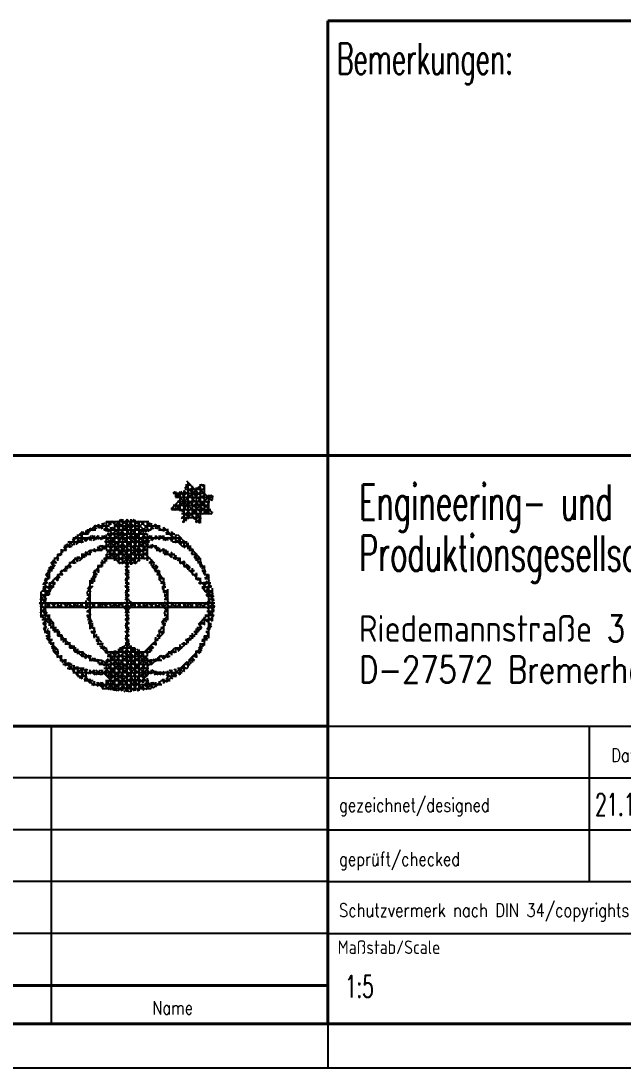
# Model space of a CAD drawing. Extents: x -5080 to -3891, y 5788 to 6629.
# Drawn here: x -4116 to -4048.1, y 5792.8 to 5910.9 of the extents above; entities that cross this region are included whole.
import ezdxf

# ---------------------------------------------------------------- set-up
doc = ezdxf.new("R2010")
doc.units = 0
for name, color, linetype, lineweight in [('TEXT_3', 6, 'CONTINUOUS', 25), ('TEXT_5', 7, 'CONTINUOUS', 40), ('TEXT_7', 1, 'CONTINUOUS', 60), ('VOLL_03', 6, 'CONTINUOUS', 25), ('VOLL_05', 7, 'CONTINUOUS', 40)]:
    doc.layers.add(name, color=color, linetype=linetype, lineweight=lineweight)
doc.styles.add('ROMANS', font='romans.shx', dxfattribs={"width": 0.6, "height": 80})

msp = doc.modelspace()

# ---------------------------------------------------------------- linework, layer by layer
at = {"layer": 'TEXT_7', "lineweight": 25}
for p, q in [((-4098.9943, 5855.8839), (-4096.5978, 5858.3631)), ((-4098.526, 5855.7187), (-4095.5786, 5858.6386)), ((-4097.8649, 5855.6085), (-4095.3031, 5858.1978)), ((-4097.5068, 5858.1978), (-4097.0386, 5858.6386)), ((-4097.5068, 5858.0876), (-4095.3031, 5858.0876)), ((-4097.4242, 5858.5559), (-4096.7631, 5858.5559)), ((-4097.4242, 5858.4733), (-4094.3941, 5855.4432)), ((-4097.314, 5859.0242), (-4094.8349, 5856.4349)), ((-4097.1487, 5858.8314), (-4097.1487, 5854.6995)), ((-4096.6805, 5858.4733), (-4096.6805, 5854.7821)), ((-4096.2122, 5858.2805), (-4096.2122, 5854.3414)), ((-4096.0469, 5858.3631), (-4094.4768, 5856.8205)), ((-4095.8541, 5858.5559), (-4095.3031, 5858.5559)), ((-4095.7714, 5858.5559), (-4095.7714, 5854.2312)), ((-4095.6612, 5858.6386), (-4095.3031, 5858.2805)), ((-4095.3031, 5858.5559), (-4095.3031, 5855.333)), ((-4098.8015, 5857.6469), (-4098.6087, 5857.8122)), ((-4098.8015, 5857.6469), (-4095.2205, 5857.6469)), ((-4098.7189, 5857.8122), (-4095.6612, 5854.7821)), ((-4098.526, 5857.1786), (-4097.7823, 5857.8122)), ((-4098.526, 5857.8122), (-4098.526, 5857.1786)), ((-4098.526, 5857.1786), (-4094.2839, 5857.1786)), ((-4098.3332, 5856.8205), (-4095.8541, 5854.2312)), ((-4098.1404, 5857.8122), (-4095.496, 5855.2504)), ((-4098.0578, 5857.8122), (-4098.0578, 5855.6085)), ((-4097.8649, 5854.7821), (-4095.2205, 5857.5367)), ((-4097.6997, 5854.3414), (-4094.5594, 5857.4541)), ((-4097.5895, 5857.9224), (-4094.8349, 5855.2504)), ((-4097.5895, 5857.9224), (-4097.5895, 5854.424)), ((-4094.8349, 5857.4541), (-4094.8349, 5855.2504)), ((-4094.5594, 5857.4541), (-4094.2839, 5857.1786)), ((-4094.4768, 5856.8205), (-4094.3941, 5856.9032)), ((-4094.3941, 5857.3714), (-4094.3941, 5856.9032)), ((-4098.9943, 5855.9941), (-4098.9943, 5855.8013)), ((-4098.9943, 5855.8013), (-4094.5594, 5855.8013)), ((-4098.8841, 5856.0768), (-4098.6087, 5855.7187)), ((-4098.8015, 5856.2696), (-4094.8349, 5856.2696)), ((-4098.526, 5856.4349), (-4098.526, 5855.7187)), ((-4098.526, 5856.3522), (-4097.0386, 5854.8923)), ((-4098.3332, 5856.7103), (-4094.6696, 5856.7103)), ((-4096.4876, 5854.6995), (-4094.8349, 5856.4349)), ((-4095.2205, 5855.333), (-4094.6696, 5855.8839)), ((-4107.8091, 5848.6393), (-4102.0244, 5854.424)), ((-4106.6246, 5851.3113), (-4103.2089, 5854.6995)), ((-4106.6246, 5853.515), (-4105.6054, 5854.5066)), ((-4106.5144, 5852.1377), (-4103.9526, 5854.6995)), ((-4106.3492, 5854.424), (-4101.5561, 5854.424)), ((-4106.3492, 5854.424), (-4106.3492, 5853.3222)), ((-4106.239, 5850.9256), (-4102.658, 5854.5066)), ((-4106.239, 5854.424), (-4105.8809, 5854.0659)), ((-4105.8809, 5854.5066), (-4105.8809, 5854.0659)), ((-4105.7982, 5854.5066), (-4100.9226, 5849.7411)), ((-4105.4126, 5853.8731), (-4104.6964, 5854.6995)), ((-4105.4126, 5854.5066), (-4105.4126, 5850.0166)), ((-4105.1371, 5854.5066), (-4101.7489, 5851.1185)), ((-4104.9718, 5854.5066), (-4104.9718, 5849.7411)), ((-4104.6964, 5854.6995), (-4101.4735, 5851.4766)), ((-4104.5036, 5854.6995), (-4104.5036, 5849.6585)), ((-4104.0353, 5854.6995), (-4101.4735, 5852.2203)), ((-4104.0353, 5854.6995), (-4104.0353, 5835.2243)), ((-4103.5945, 5854.6995), (-4103.5945, 5849.5483)), ((-4103.3191, 5854.6995), (-4101.8316, 5853.2395)), ((-4103.1263, 5854.6168), (-4103.1263, 5849.6585)), ((-4102.658, 5854.5066), (-4102.658, 5849.934)), ((-4102.5753, 5854.5066), (-4101.4735, 5853.4048)), ((-4102.1897, 5854.5066), (-4102.1897, 5854.0659)), ((-4101.8316, 5854.424), (-4101.0052, 5853.5976)), ((-4101.7489, 5854.424), (-4101.7489, 5853.3222)), ((-4097.8649, 5855.333), (-4094.4768, 5855.333)), ((-4097.8649, 5854.9749), (-4097.314, 5854.5066)), ((-4097.8649, 5854.8923), (-4095.6612, 5854.8923)), ((-4097.7823, 5854.424), (-4097.5068, 5854.424)), ((-4096.3224, 5854.424), (-4095.6612, 5854.424)), ((-4096.2122, 5854.3414), (-4095.6612, 5854.8923)), ((-4094.5594, 5855.2504), (-4094.3941, 5855.4432)), ((-4094.3941, 5855.5258), (-4094.3941, 5855.4432)), ((-4112.6021, 5849.7411), (-4109.0211, 5853.3222)), ((-4109.1038, 5853.3222), (-4109.1038, 5852.0275)), ((-4109.0211, 5853.3222), (-4108.6355, 5852.9641)), ((-4108.6355, 5852.9641), (-4107.5336, 5854.0659)), ((-4108.6355, 5853.4048), (-4108.6355, 5852.9641)), ((-4108.5528, 5853.515), (-4107.5336, 5853.515)), ((-4108.5528, 5853.515), (-4108.2774, 5853.1293)), ((-4108.1947, 5853.6803), (-4107.8091, 5853.4048)), ((-4108.1947, 5853.6803), (-4108.1947, 5853.3222)), ((-4107.7265, 5853.9557), (-4105.9635, 5853.9557)), ((-4107.7265, 5853.9557), (-4107.451, 5853.5976)), ((-4107.7265, 5853.9557), (-4107.7265, 5853.4048)), ((-4107.2582, 5854.1485), (-4106.8174, 5853.5976)), ((-4107.2582, 5854.1485), (-4107.2582, 5853.6803)), ((-4107.1755, 5853.6803), (-4106.5144, 5854.3414)), ((-4106.8174, 5854.2312), (-4102.5753, 5850.0166)), ((-4106.8174, 5854.2312), (-4106.8174, 5853.5976)), ((-4106.6246, 5853.515), (-4101.2807, 5853.515)), ((-4106.1563, 5853.2395), (-4105.6054, 5853.7904)), ((-4105.8809, 5853.7904), (-4105.8809, 5850.2921)), ((-4105.688, 5853.7904), (-4102.0244, 5850.2094)), ((-4105.5228, 5850.2094), (-4101.3633, 5854.3414)), ((-4105.4126, 5853.9557), (-4102.4651, 5853.9557)), ((-4102.1897, 5853.6803), (-4102.1897, 5850.2921)), ((-4101.9142, 5853.9557), (-4100.2615, 5853.9557)), ((-4101.6388, 5853.3222), (-4100.8124, 5854.1485)), ((-4101.2807, 5854.2312), (-4101.2807, 5853.515)), ((-4100.9226, 5854.1485), (-4100.0962, 5853.4048)), ((-4100.8124, 5854.1485), (-4100.8124, 5853.5976)), ((-4100.6471, 5853.5976), (-4100.2615, 5853.9557)), ((-4100.4543, 5853.515), (-4099.3524, 5853.515)), ((-4100.3716, 5853.9557), (-4100.3716, 5853.515)), ((-4100.0962, 5853.4048), (-4099.8207, 5853.6803)), ((-4099.9034, 5853.7904), (-4097.7823, 5851.6694)), ((-4099.9034, 5853.7904), (-4099.9034, 5853.3222)), ((-4099.6279, 5853.1293), (-4099.3524, 5853.4048)), ((-4099.4351, 5853.5976), (-4099.4351, 5852.9641)), ((-4099.1596, 5852.8539), (-4098.8015, 5853.2395)), ((-4098.9943, 5853.3222), (-4098.9943, 5852.2203)), ((-4110.6739, 5852.1377), (-4108.9109, 5852.1377)), ((-4110.5637, 5852.2203), (-4110.123, 5851.752)), ((-4110.4811, 5852.2203), (-4110.4811, 5851.4766)), ((-4110.2056, 5852.4958), (-4109.6547, 5851.9448)), ((-4110.123, 5852.5784), (-4097.8649, 5852.5784)), ((-4110.0128, 5852.5784), (-4110.0128, 5851.752)), ((-4109.8475, 5852.7712), (-4109.1038, 5852.0275)), ((-4109.7373, 5851.8622), (-4108.9109, 5852.6886)), ((-4109.5721, 5852.9641), (-4109.5721, 5851.9448)), ((-4109.3792, 5853.0467), (-4108.36, 5853.0467)), ((-4109.3792, 5853.0467), (-4108.6355, 5852.2203)), ((-4108.6355, 5852.2203), (-4108.0019, 5852.8539)), ((-4108.6355, 5852.6886), (-4108.6355, 5852.2203)), ((-4108.4702, 5852.6886), (-4108.0019, 5852.3029)), ((-4108.1947, 5852.6886), (-4108.1947, 5852.3029)), ((-4108.0019, 5852.8539), (-4107.451, 5852.4131)), ((-4107.8091, 5852.3029), (-4107.2582, 5852.8539)), ((-4107.7265, 5852.8539), (-4107.7265, 5852.3029)), ((-4107.3684, 5852.8539), (-4106.9001, 5852.4131)), ((-4107.2582, 5852.8539), (-4107.2582, 5852.4131)), ((-4106.9827, 5852.4131), (-4106.5144, 5852.8539)), ((-4106.8174, 5852.8539), (-4106.8174, 5852.4131)), ((-4106.6246, 5852.8539), (-4103.4017, 5849.6585)), ((-4106.5144, 5852.1377), (-4101.4735, 5852.1377)), ((-4106.3492, 5852.9641), (-4106.3492, 5851.2011)), ((-4106.239, 5853.0467), (-4101.7489, 5853.0467)), ((-4106.239, 5853.0467), (-4103.0436, 5849.8238)), ((-4105.0545, 5849.934), (-4101.8316, 5853.1293)), ((-4104.5862, 5849.6585), (-4101.3633, 5852.8539)), ((-4101.7489, 5853.0467), (-4101.7489, 5850.0166)), ((-4101.5561, 5852.8539), (-4101.0878, 5852.4131)), ((-4101.2807, 5852.8539), (-4101.2807, 5852.3029)), ((-4101.198, 5852.3029), (-4100.6471, 5852.8539)), ((-4100.8124, 5852.8539), (-4100.3716, 5852.4131)), ((-4100.8124, 5852.8539), (-4100.8124, 5852.4131)), ((-4100.3716, 5852.4131), (-4099.9034, 5852.8539)), ((-4100.3716, 5852.8539), (-4100.3716, 5852.4131)), ((-4100.2615, 5852.8539), (-4099.6279, 5852.3029)), ((-4099.9034, 5852.8539), (-4099.9034, 5852.3029)), ((-4099.7105, 5852.3029), (-4099.3524, 5852.6886)), ((-4099.6279, 5853.0467), (-4098.6087, 5853.0467)), ((-4099.4351, 5852.6886), (-4099.4351, 5852.3029)), ((-4099.3524, 5852.6886), (-4098.8015, 5852.1377)), ((-4099.077, 5852.2203), (-4098.3332, 5852.9641)), ((-4098.8841, 5852.1377), (-4097.2314, 5852.1377)), ((-4098.526, 5852.9641), (-4098.526, 5852.0275)), ((-4098.526, 5852.0275), (-4097.9751, 5852.5784)), ((-4098.3332, 5852.9641), (-4095.8541, 5850.3747)), ((-4098.0578, 5852.6886), (-4098.0578, 5851.8622)), ((-4097.9751, 5851.8622), (-4097.5895, 5852.2203)), ((-4097.5895, 5852.3029), (-4097.5895, 5851.5867)), ((-4111.5003, 5851.2011), (-4110.8392, 5851.2011)), ((-4111.4176, 5851.3113), (-4111.4176, 5850.6502)), ((-4111.4176, 5851.2011), (-4111.2248, 5850.9256)), ((-4111.1422, 5851.6694), (-4110.2056, 5851.6694)), ((-4111.1422, 5851.5867), (-4110.8392, 5851.2011)), ((-4110.9494, 5851.8622), (-4110.9494, 5851.1185)), ((-4110.8392, 5851.9448), (-4110.4811, 5851.5867)), ((-4109.3792, 5850.0166), (-4108.1947, 5851.2011)), ((-4108.7457, 5851.0358), (-4108.36, 5850.7604)), ((-4108.6355, 5851.0358), (-4108.6355, 5850.4849)), ((-4108.1947, 5851.2011), (-4106.8174, 5851.2011)), ((-4108.1947, 5851.2011), (-4108.1947, 5850.7604)), ((-4108.1947, 5851.1185), (-4108.0019, 5850.9256)), ((-4107.7265, 5851.3939), (-4107.5336, 5851.1185)), ((-4107.7265, 5851.3939), (-4107.7265, 5851.0358)), ((-4107.6438, 5851.0358), (-4106.9001, 5851.752)), ((-4107.3684, 5851.5867), (-4106.9001, 5851.2011)), ((-4107.2582, 5851.5867), (-4107.2582, 5851.1185)), ((-4107.1755, 5851.6694), (-4100.6471, 5851.6694)), ((-4106.9001, 5851.752), (-4106.5144, 5851.3939)), ((-4106.8174, 5851.752), (-4106.8174, 5851.2011)), ((-4106.4318, 5851.9448), (-4103.7598, 5849.2729)), ((-4106.3492, 5851.3113), (-4104.779, 5849.6585)), ((-4106.3492, 5851.2011), (-4101.6388, 5851.2011)), ((-4104.2281, 5849.2729), (-4101.5561, 5851.9448)), ((-4103.1263, 5849.6585), (-4101.7489, 5851.0358)), ((-4101.2807, 5851.8622), (-4101.2807, 5851.3939)), ((-4101.2807, 5851.4766), (-4101.0052, 5851.752)), ((-4101.198, 5851.8622), (-4100.2615, 5851.0358)), ((-4100.8124, 5851.752), (-4100.8124, 5851.3113)), ((-4100.7297, 5851.3113), (-4100.4543, 5851.5867)), ((-4100.7297, 5851.2011), (-4099.5453, 5851.2011)), ((-4100.3716, 5851.4766), (-4100.3716, 5851.1185)), ((-4100.2615, 5851.0358), (-4099.9034, 5851.3939)), ((-4099.986, 5851.3939), (-4098.9943, 5850.3747)), ((-4099.9034, 5851.3939), (-4099.9034, 5850.843)), ((-4099.8207, 5850.7604), (-4099.4351, 5851.1185)), ((-4099.4351, 5851.1185), (-4099.4351, 5850.6502)), ((-4099.077, 5851.0358), (-4098.9943, 5850.9256)), ((-4098.9943, 5850.9256), (-4098.9943, 5850.3747)), ((-4097.7823, 5851.6694), (-4096.7631, 5851.6694)), ((-4097.5895, 5851.5867), (-4097.5068, 5851.4766)), ((-4097.5068, 5851.5867), (-4097.1487, 5851.9448)), ((-4097.1487, 5852.0275), (-4097.1487, 5851.3113)), ((-4097.0386, 5851.3113), (-4096.7631, 5851.5867)), ((-4097.0386, 5851.2011), (-4096.4876, 5851.2011)), ((-4096.7631, 5850.843), (-4096.4876, 5851.1185)), ((-4096.6805, 5851.3939), (-4096.6805, 5850.6502)), ((-4112.795, 5847.3446), (-4109.7373, 5850.3747)), ((-4112.5195, 5849.8238), (-4111.9686, 5849.8238)), ((-4112.5195, 5849.7411), (-4112.244, 5849.383)), ((-4112.3267, 5850.0992), (-4112.3267, 5849.1076)), ((-4112.244, 5850.2921), (-4111.6931, 5850.2921)), ((-4112.244, 5850.0992), (-4111.9686, 5849.7411)), ((-4111.9686, 5850.4849), (-4111.7757, 5850.2094)), ((-4111.8584, 5850.7604), (-4111.8584, 5850.0166)), ((-4111.8584, 5850.7604), (-4111.3075, 5850.7604)), ((-4111.6931, 5850.843), (-4111.5003, 5850.5675)), ((-4110.4811, 5849.8238), (-4110.4811, 5849.1902)), ((-4110.4811, 5849.8238), (-4109.7373, 5849.8238)), ((-4110.2056, 5849.934), (-4109.9302, 5849.7411)), ((-4110.0128, 5850.2094), (-4110.0128, 5849.6585)), ((-4109.9302, 5850.2921), (-4109.0211, 5850.2921)), ((-4109.9302, 5850.2921), (-4109.5721, 5849.934)), ((-4109.5721, 5850.4849), (-4109.5721, 5849.934)), ((-4109.4619, 5850.4849), (-4109.1864, 5850.2094)), ((-4109.1864, 5850.7604), (-4108.0846, 5850.7604)), ((-4109.1038, 5850.7604), (-4109.1038, 5850.2921)), ((-4109.0211, 5850.7604), (-4108.7457, 5850.3747)), ((-4106.9827, 5849.8238), (-4106.4318, 5849.8238)), ((-4106.9001, 5849.934), (-4106.7073, 5849.6585)), ((-4106.8174, 5850.0992), (-4106.8174, 5849.383)), ((-4106.6246, 5850.2921), (-4101.3633, 5850.2921)), ((-4106.6246, 5850.2921), (-4106.3492, 5849.934)), ((-4106.3492, 5850.7604), (-4101.7489, 5850.7604)), ((-4106.3492, 5850.7604), (-4106.3492, 5849.934)), ((-4106.3492, 5850.6502), (-4105.9635, 5850.2921)), ((-4105.0545, 5849.8238), (-4102.8508, 5849.8238)), ((-4101.8316, 5850.2094), (-4101.5561, 5850.4849)), ((-4101.5561, 5849.8238), (-4101.0052, 5849.8238)), ((-4101.4735, 5849.8238), (-4101.2807, 5850.0166)), ((-4101.2807, 5850.2094), (-4101.2807, 5849.4657)), ((-4099.8207, 5850.7604), (-4098.6087, 5850.7604)), ((-4099.2698, 5850.5675), (-4098.9943, 5850.843)), ((-4098.8015, 5850.7604), (-4094.2839, 5846.2428)), ((-4098.8015, 5850.2921), (-4098.4434, 5850.6502)), ((-4098.8015, 5850.2921), (-4097.9751, 5850.2921)), ((-4098.526, 5850.6502), (-4098.526, 5850.0992)), ((-4098.3332, 5850.0166), (-4098.0578, 5850.2921)), ((-4098.1404, 5849.8238), (-4097.4242, 5849.8238)), ((-4098.0578, 5850.2921), (-4098.0578, 5849.8238)), ((-4097.9751, 5849.6585), (-4097.5895, 5850.0166)), ((-4097.5895, 5850.0166), (-4097.5895, 5849.383)), ((-4096.6805, 5850.7604), (-4096.1295, 5850.7604)), ((-4096.4876, 5850.4849), (-4095.2205, 5849.1902)), ((-4096.405, 5850.4849), (-4096.1295, 5850.7604)), ((-4096.405, 5850.2921), (-4095.7714, 5850.2921)), ((-4096.2122, 5850.843), (-4096.2122, 5850.0166)), ((-4096.1295, 5850.0166), (-4095.8541, 5850.2921)), ((-4096.0469, 5849.8238), (-4095.5786, 5849.8238)), ((-4095.8541, 5849.5483), (-4095.5786, 5849.8238)), ((-4095.7714, 5850.2921), (-4095.7714, 5849.383)), ((-4113.1531, 5848.4465), (-4112.0512, 5849.5483)), ((-4112.9602, 5848.9148), (-4112.4093, 5848.9148)), ((-4112.9602, 5848.8321), (-4112.6848, 5848.6393)), ((-4112.795, 5849.2729), (-4112.795, 5848.0057)), ((-4112.795, 5849.2729), (-4112.4093, 5848.9974)), ((-4112.6848, 5849.383), (-4112.244, 5849.383)), ((-4111.5829, 5848.8321), (-4111.2248, 5848.4465)), ((-4111.4176, 5848.9148), (-4111.4176, 5848.3638)), ((-4111.4176, 5848.9148), (-4110.7565, 5848.9148)), ((-4111.2248, 5848.9974), (-4110.9494, 5848.8321)), ((-4110.9494, 5849.383), (-4110.9494, 5848.8321)), ((-4110.9494, 5849.383), (-4110.2883, 5849.383)), ((-4110.9494, 5849.383), (-4110.6739, 5849.1076)), ((-4110.5637, 5849.6585), (-4110.2883, 5849.383)), ((-4107.7265, 5848.9148), (-4107.0929, 5848.9148)), ((-4107.7265, 5848.9148), (-4107.7265, 5847.6201)), ((-4107.7265, 5848.8321), (-4107.3684, 5848.4465)), ((-4107.451, 5849.1902), (-4107.1755, 5848.8321)), ((-4107.3684, 5849.383), (-4106.8174, 5849.383)), ((-4107.2582, 5849.5483), (-4107.2582, 5848.6393)), ((-4107.1755, 5849.5483), (-4106.9827, 5849.2729)), ((-4104.2281, 5849.383), (-4103.7598, 5849.383)), ((-4104.2281, 5849.1076), (-4103.7598, 5848.6393)), ((-4104.2281, 5848.5567), (-4103.7598, 5848.9974)), ((-4104.2281, 5848.9148), (-4103.7598, 5848.9148)), ((-4104.2281, 5848.5567), (-4103.7598, 5848.0884)), ((-4101.198, 5849.383), (-4100.9226, 5849.6585)), ((-4101.198, 5849.383), (-4100.6471, 5849.383)), ((-4101.198, 5849.383), (-4099.8207, 5847.8956)), ((-4100.9226, 5848.9148), (-4100.5369, 5849.2729)), ((-4100.9226, 5848.9148), (-4100.3716, 5848.9148)), ((-4100.8124, 5849.5483), (-4100.5369, 5849.2729)), ((-4100.8124, 5849.5483), (-4100.8124, 5848.7219)), ((-4100.6471, 5848.4465), (-4100.2615, 5848.8321)), ((-4100.3716, 5848.9148), (-4100.3716, 5847.8129)), ((-4097.5895, 5849.383), (-4096.8733, 5849.383)), ((-4097.5068, 5849.383), (-4097.2314, 5849.6585)), ((-4097.1487, 5849.5483), (-4097.1487, 5848.9974)), ((-4097.1487, 5848.9974), (-4096.8733, 5849.2729)), ((-4097.0386, 5848.9148), (-4096.405, 5848.9148)), ((-4096.7631, 5848.6393), (-4096.4876, 5848.9148)), ((-4096.6805, 5849.1902), (-4096.6805, 5848.4465)), ((-4096.405, 5848.2812), (-4096.1295, 5848.5567)), ((-4096.2122, 5848.6393), (-4096.2122, 5847.8956)), ((-4095.7714, 5849.383), (-4095.3031, 5849.383)), ((-4095.5786, 5849.1076), (-4095.3031, 5849.383)), ((-4095.5786, 5848.9148), (-4095.1103, 5848.9148)), ((-4095.496, 5848.8321), (-4094.7522, 5848.0884)), ((-4095.3858, 5848.5567), (-4095.1103, 5848.8321)), ((-4095.3031, 5849.4657), (-4095.3031, 5848.4465)), ((-4113.5112, 5847.3446), (-4112.795, 5848.0884)), ((-4113.4285, 5847.5375), (-4112.9602, 5847.5375)), ((-4113.4285, 5847.4548), (-4112.6021, 5846.6284)), ((-4113.3459, 5847.8956), (-4112.9602, 5847.5375)), ((-4113.2357, 5848.0057), (-4113.2357, 5841.8354)), ((-4113.2357, 5848.0057), (-4112.795, 5848.0057)), ((-4113.1531, 5848.4465), (-4112.6848, 5848.4465)), ((-4113.1531, 5848.4465), (-4112.795, 5848.0057)), ((-4112.795, 5847.5375), (-4112.795, 5846.1601)), ((-4112.795, 5847.5375), (-4112.0512, 5847.5375)), ((-4112.795, 5847.4548), (-4112.3267, 5846.9865)), ((-4112.4093, 5847.7303), (-4112.1338, 5847.3446)), ((-4112.3267, 5847.8956), (-4112.3267, 5846.9865)), ((-4112.244, 5848.0057), (-4111.6931, 5848.0057)), ((-4112.1338, 5848.0884), (-4111.8584, 5847.7303)), ((-4111.8584, 5848.4465), (-4111.8584, 5847.7303)), ((-4111.8584, 5848.4465), (-4111.2248, 5848.4465)), ((-4111.8584, 5848.4465), (-4111.5829, 5848.0884)), ((-4108.2774, 5847.3446), (-4107.9193, 5846.9865)), ((-4108.1947, 5847.5375), (-4107.451, 5848.2812)), ((-4108.1947, 5847.8129), (-4108.1947, 5842.3037)), ((-4108.1947, 5847.5375), (-4107.8091, 5847.5375)), ((-4108.0846, 5848.0057), (-4107.6438, 5848.0057)), ((-4108.0846, 5847.8956), (-4107.8091, 5847.5375)), ((-4107.9193, 5848.2812), (-4107.6438, 5848.0884)), ((-4107.8091, 5848.4465), (-4107.3684, 5848.4465)), ((-4104.2281, 5848.4465), (-4103.7598, 5848.4465)), ((-4104.2281, 5847.8129), (-4103.7598, 5848.2812)), ((-4104.2281, 5848.0057), (-4103.7598, 5848.0057)), ((-4104.2281, 5847.8956), (-4103.7598, 5847.3446)), ((-4104.2281, 5847.5375), (-4103.7598, 5847.5375)), ((-4104.2281, 5847.0692), (-4103.7598, 5847.5375)), ((-4100.6471, 5848.4465), (-4100.1788, 5848.4465)), ((-4100.4543, 5848.0057), (-4099.8207, 5848.0057)), ((-4100.3716, 5848.0057), (-4100.0962, 5848.2812)), ((-4100.3716, 5847.8956), (-4099.7105, 5847.262)), ((-4100.1788, 5847.4548), (-4099.8207, 5847.8129)), ((-4100.1788, 5847.5375), (-4099.7105, 5847.5375)), ((-4099.9034, 5848.0884), (-4099.9034, 5846.4356)), ((-4096.6805, 5848.4465), (-4096.0469, 5848.4465)), ((-4096.3224, 5848.0057), (-4095.6612, 5848.0057)), ((-4096.1295, 5847.8129), (-4095.8541, 5848.0884)), ((-4095.9367, 5847.5375), (-4094.5594, 5847.5375)), ((-4095.7714, 5848.0884), (-4095.7714, 5847.3446)), ((-4095.7714, 5847.4548), (-4095.5786, 5847.6201)), ((-4095.496, 5846.9865), (-4094.6696, 5847.8129)), ((-4095.3031, 5848.4465), (-4094.8349, 5848.4465)), ((-4095.3031, 5847.6201), (-4095.3031, 5846.6284)), ((-4095.2205, 5848.0057), (-4094.8349, 5848.3638)), ((-4095.2205, 5848.0057), (-4094.7522, 5848.0057)), ((-4095.1103, 5847.7303), (-4094.4768, 5847.0692)), ((-4094.8349, 5848.4465), (-4094.8349, 5841.2845)), ((-4113.7866, 5845.6092), (-4112.3267, 5847.0692)), ((-4113.704, 5846.4356), (-4112.9602, 5847.1794)), ((-4113.704, 5846.5182), (-4113.704, 5843.5984)), ((-4113.704, 5846.353), (-4113.0704, 5845.6919)), ((-4113.704, 5846.1601), (-4112.795, 5846.1601)), ((-4113.6213, 5846.6284), (-4112.6021, 5846.6284)), ((-4113.5112, 5847.0692), (-4112.3267, 5847.0692)), ((-4113.5112, 5846.9039), (-4112.8776, 5846.1601)), ((-4108.5528, 5846.4356), (-4107.8091, 5847.1794)), ((-4108.5528, 5846.4356), (-4108.1947, 5845.9673)), ((-4108.5528, 5846.1601), (-4108.0846, 5846.1601)), ((-4108.5528, 5845.6919), (-4108.0846, 5846.1601)), ((-4108.4702, 5846.9865), (-4108.0846, 5846.5182)), ((-4108.4702, 5846.6284), (-4108.0846, 5846.6284)), ((-4108.36, 5847.0692), (-4107.9193, 5847.0692)), ((-4104.2281, 5847.262), (-4103.7598, 5846.7111)), ((-4104.2281, 5847.0692), (-4103.7598, 5847.0692)), ((-4104.2281, 5846.353), (-4103.7598, 5846.7937)), ((-4104.2281, 5846.6284), (-4103.7598, 5846.6284)), ((-4104.2281, 5846.5182), (-4103.7598, 5846.0775)), ((-4104.2281, 5846.1601), (-4103.7598, 5846.1601)), ((-4100.0962, 5847.0692), (-4099.6279, 5847.0692)), ((-4100.0962, 5846.9039), (-4099.4351, 5846.2428)), ((-4099.986, 5846.9039), (-4099.7105, 5847.1794)), ((-4099.986, 5846.6284), (-4099.4351, 5846.6284)), ((-4099.8207, 5846.353), (-4099.4351, 5846.7111)), ((-4099.8207, 5846.1601), (-4099.4351, 5846.1601)), ((-4099.4351, 5846.7937), (-4099.4351, 5843.3229)), ((-4095.5786, 5847.0692), (-4094.4768, 5847.0692)), ((-4095.5786, 5846.9865), (-4094.2013, 5845.5266)), ((-4095.3031, 5846.6284), (-4094.3941, 5846.6284)), ((-4095.2205, 5846.5182), (-4094.4768, 5847.262)), ((-4095.1103, 5846.1601), (-4094.2839, 5846.1601)), ((-4095.0277, 5845.9673), (-4094.3941, 5846.6284)), ((-4094.3941, 5846.9039), (-4094.3941, 5843.2127)), ((-4113.8968, 5845.2511), (-4094.0911, 5845.2511)), ((-4113.8968, 5845.2511), (-4113.1531, 5844.5074)), ((-4113.7866, 5845.8847), (-4112.6848, 5844.7828)), ((-4113.7866, 5845.6919), (-4113.0704, 5845.6919)), ((-4113.7866, 5844.8655), (-4113.1531, 5845.6092)), ((-4113.7866, 5844.1493), (-4112.6848, 5845.2511)), ((-4112.795, 5845.3338), (-4112.795, 5844.7828)), ((-4112.6848, 5845.3338), (-4112.0512, 5844.7828)), ((-4112.4093, 5844.7828), (-4111.9686, 5845.2511)), ((-4112.3267, 5845.2511), (-4112.3267, 5844.7828)), ((-4111.9686, 5845.2511), (-4111.5003, 5844.7828)), ((-4111.8584, 5845.2511), (-4111.8584, 5844.7828)), ((-4111.6931, 5844.7828), (-4111.2248, 5845.2511)), ((-4111.4176, 5845.2511), (-4111.4176, 5844.7828)), ((-4111.2248, 5845.2511), (-4110.7565, 5844.7828)), ((-4110.9494, 5845.2511), (-4110.9494, 5844.7828)), ((-4110.9494, 5844.7828), (-4110.4811, 5845.2511)), ((-4110.6739, 5845.2511), (-4110.123, 5844.7828)), ((-4110.4811, 5845.2511), (-4110.4811, 5844.7828)), ((-4110.2056, 5844.7828), (-4109.7373, 5845.2511)), ((-4110.0128, 5845.2511), (-4110.0128, 5844.7828)), ((-4110.0128, 5845.2511), (-4109.5721, 5844.7828)), ((-4109.5721, 5845.2511), (-4109.5721, 5844.7828)), ((-4109.4619, 5844.7828), (-4108.9109, 5845.3338)), ((-4109.2966, 5845.2511), (-4108.8283, 5844.7002)), ((-4109.1038, 5845.3338), (-4109.1038, 5844.7828)), ((-4108.8283, 5844.7002), (-4108.0846, 5845.4164)), ((-4108.8283, 5845.3338), (-4108.0846, 5844.59)), ((-4108.6355, 5845.5266), (-4108.6355, 5844.59)), ((-4108.5528, 5845.802), (-4107.6438, 5844.7828)), ((-4108.5528, 5845.6919), (-4108.1947, 5845.6919)), ((-4108.5528, 5844.2319), (-4107.5336, 5845.2511)), ((-4107.7265, 5845.2511), (-4107.7265, 5844.7828)), ((-4107.3684, 5845.2511), (-4106.9001, 5844.7828)), ((-4107.2582, 5844.7828), (-4106.8174, 5845.2511)), ((-4107.2582, 5845.2511), (-4107.2582, 5844.7828)), ((-4106.8174, 5845.2511), (-4106.239, 5844.7828)), ((-4106.8174, 5845.2511), (-4106.8174, 5844.7828)), ((-4106.5144, 5844.7828), (-4106.0737, 5845.2511)), ((-4106.3492, 5845.2511), (-4106.3492, 5844.7828)), ((-4106.1563, 5845.2511), (-4105.688, 5844.7828)), ((-4105.8809, 5845.2511), (-4105.8809, 5844.7828)), ((-4105.7982, 5844.7828), (-4105.3299, 5845.2511)), ((-4105.5228, 5845.2511), (-4104.9718, 5844.7828)), ((-4105.4126, 5845.2511), (-4105.4126, 5844.7828)), ((-4105.0545, 5844.7828), (-4104.5036, 5845.3338)), ((-4104.9718, 5845.2511), (-4104.9718, 5844.7828)), ((-4104.8617, 5845.2511), (-4103.7598, 5844.1493)), ((-4104.5036, 5845.3338), (-4104.5036, 5844.7828)), ((-4104.4209, 5844.7002), (-4103.6772, 5845.4164)), ((-4104.3107, 5845.3338), (-4103.5945, 5844.7002)), ((-4104.2281, 5845.6092), (-4103.7598, 5846.0775)), ((-4104.2281, 5845.9673), (-4103.0436, 5844.7828)), ((-4104.2281, 5845.6919), (-4103.7598, 5845.6919)), ((-4104.2281, 5844.1493), (-4103.1263, 5845.2511)), ((-4103.5945, 5845.4164), (-4103.5945, 5844.7002)), ((-4103.1263, 5845.2511), (-4103.1263, 5844.7828)), ((-4102.9334, 5845.2511), (-4102.3825, 5844.7828)), ((-4102.8508, 5844.7828), (-4102.3825, 5845.2511)), ((-4102.658, 5845.2511), (-4102.658, 5844.7828)), ((-4102.1897, 5845.2511), (-4101.8316, 5844.7828)), ((-4102.1897, 5845.2511), (-4102.1897, 5844.7828)), ((-4102.107, 5844.7828), (-4101.6388, 5845.2511)), ((-4101.7489, 5845.2511), (-4101.7489, 5844.7828)), ((-4101.6388, 5845.2511), (-4101.0878, 5844.7828)), ((-4101.3633, 5844.7828), (-4100.9226, 5845.2511)), ((-4101.2807, 5845.2511), (-4101.2807, 5844.7828)), ((-4101.0052, 5845.2511), (-4100.4543, 5844.7828)), ((-4100.8124, 5845.2511), (-4100.8124, 5844.7828)), ((-4100.6471, 5844.7828), (-4100.1788, 5845.2511)), ((-4100.3716, 5845.2511), (-4100.3716, 5844.7828)), ((-4100.2615, 5845.2511), (-4099.4351, 5844.3146)), ((-4099.9034, 5844.7828), (-4099.2698, 5845.4164)), ((-4099.9034, 5845.3338), (-4099.9034, 5844.7002)), ((-4099.8207, 5846.0775), (-4099.3524, 5845.6092)), ((-4099.8207, 5845.6919), (-4099.4351, 5845.6919)), ((-4099.8207, 5845.4164), (-4099.1596, 5844.7828)), ((-4099.7105, 5845.6919), (-4099.4351, 5845.9673)), ((-4099.2698, 5844.7002), (-4098.7189, 5845.2511)), ((-4099.077, 5845.3338), (-4098.526, 5844.7828)), ((-4098.9943, 5845.3338), (-4098.9943, 5844.7828)), ((-4098.526, 5845.2511), (-4098.526, 5844.7828)), ((-4098.4434, 5844.7828), (-4097.9751, 5845.2511)), ((-4098.3332, 5845.2511), (-4097.8649, 5844.7828)), ((-4098.0578, 5845.2511), (-4098.0578, 5844.7828)), ((-4097.7823, 5845.2511), (-4097.2314, 5844.7828)), ((-4097.6997, 5844.7828), (-4097.2314, 5845.2511)), ((-4097.5895, 5845.2511), (-4097.5895, 5844.7828)), ((-4097.1487, 5845.2511), (-4096.5978, 5844.7828)), ((-4097.1487, 5845.2511), (-4097.1487, 5844.7828)), ((-4096.9559, 5844.7828), (-4096.4876, 5845.2511)), ((-4096.6805, 5845.2511), (-4096.6805, 5844.7828)), ((-4096.405, 5845.2511), (-4095.9367, 5844.7828)), ((-4096.2122, 5844.7828), (-4095.7714, 5845.2511)), ((-4096.2122, 5845.2511), (-4096.2122, 5844.7828)), ((-4095.8541, 5845.2511), (-4095.3031, 5844.7828)), ((-4095.7714, 5845.2511), (-4095.7714, 5844.7828)), ((-4095.496, 5844.7828), (-4094.2013, 5846.0775)), ((-4095.3031, 5845.3338), (-4095.3031, 5844.7828)), ((-4095.2205, 5845.3338), (-4094.2013, 5844.3146)), ((-4094.945, 5844.59), (-4094.2013, 5845.3338)), ((-4094.8349, 5845.6919), (-4094.2013, 5845.6919)), ((-4094.8349, 5845.5266), (-4094.0911, 5844.8655)), ((-4113.7866, 5844.7828), (-4094.0911, 5844.7828)), ((-4113.7866, 5844.59), (-4112.3267, 5843.0474)), ((-4113.7866, 5844.3146), (-4113.0704, 5844.3146)), ((-4113.7866, 5843.9565), (-4112.8776, 5843.0474)), ((-4113.7866, 5843.8738), (-4112.795, 5843.8738)), ((-4113.6213, 5843.5984), (-4112.9602, 5844.2319)), ((-4112.795, 5843.9565), (-4112.795, 5842.6618)), ((-4108.5528, 5844.4247), (-4108.0846, 5843.9565)), ((-4108.5528, 5844.3146), (-4108.1947, 5844.3146)), ((-4108.5528, 5843.8738), (-4108.0846, 5843.8738)), ((-4108.5528, 5843.8738), (-4107.9193, 5843.1301)), ((-4108.4702, 5843.5984), (-4108.0846, 5843.9565)), ((-4104.2281, 5844.3146), (-4103.7598, 5844.3146)), ((-4104.2281, 5843.9565), (-4103.7598, 5843.4882)), ((-4104.2281, 5843.8738), (-4103.7598, 5843.8738)), ((-4104.2281, 5843.4055), (-4103.7598, 5843.8738)), ((-4099.8207, 5844.1493), (-4099.3524, 5844.59)), ((-4099.8207, 5844.3146), (-4099.4351, 5844.3146)), ((-4099.8207, 5844.1493), (-4099.4351, 5843.681)), ((-4099.8207, 5843.8738), (-4099.4351, 5843.8738)), ((-4095.9367, 5842.8546), (-4094.2013, 5844.59)), ((-4095.2205, 5843.8738), (-4094.2013, 5843.8738)), ((-4095.1103, 5843.9565), (-4094.3941, 5843.2127)), ((-4095.0277, 5844.3146), (-4094.2013, 5844.3146)), ((-4094.945, 5844.4247), (-4094.2839, 5843.681)), ((-4094.945, 5843.1301), (-4094.2013, 5843.8738)), ((-4113.6213, 5843.4055), (-4112.5195, 5843.4055)), ((-4113.5112, 5842.9372), (-4112.795, 5843.681)), ((-4113.5112, 5842.9372), (-4113.0704, 5842.9372)), ((-4113.5112, 5842.9372), (-4113.0704, 5842.4965)), ((-4113.4285, 5842.3037), (-4113.0704, 5842.6618)), ((-4112.795, 5842.9372), (-4112.5195, 5843.2127)), ((-4112.795, 5842.9372), (-4112.3267, 5842.9372)), ((-4112.795, 5842.8546), (-4109.1038, 5839.2736)), ((-4112.5195, 5842.4965), (-4112.244, 5842.772)), ((-4112.3267, 5843.0474), (-4112.3267, 5842.1109)), ((-4108.4702, 5843.4055), (-4108.0019, 5843.4055)), ((-4108.36, 5843.0474), (-4108.0019, 5843.3229)), ((-4108.36, 5843.0474), (-4107.7265, 5842.3037)), ((-4108.2774, 5842.9372), (-4107.8091, 5842.9372)), ((-4108.1947, 5842.3863), (-4107.8091, 5842.772)), ((-4104.2281, 5843.4055), (-4103.7598, 5843.4055)), ((-4104.2281, 5843.4055), (-4103.7598, 5842.9372)), ((-4104.2281, 5842.6618), (-4103.7598, 5843.1301)), ((-4104.2281, 5842.9372), (-4103.7598, 5842.9372)), ((-4104.2281, 5842.772), (-4103.7598, 5842.221)), ((-4100.4543, 5842.0282), (-4099.7105, 5842.772)), ((-4100.0962, 5843.1301), (-4099.4351, 5843.7636)), ((-4100.0962, 5843.1301), (-4099.7105, 5842.6618)), ((-4100.0962, 5842.9372), (-4099.6279, 5842.9372)), ((-4099.9034, 5843.4882), (-4099.5453, 5843.1301)), ((-4099.9034, 5843.4882), (-4099.9034, 5841.8354)), ((-4099.9034, 5843.4055), (-4099.4351, 5843.4055)), ((-4095.9367, 5842.8546), (-4095.5786, 5842.4965)), ((-4095.8541, 5842.9372), (-4095.2205, 5842.9372)), ((-4095.7714, 5843.0474), (-4095.7714, 5842.221)), ((-4095.5786, 5843.4055), (-4094.3941, 5843.4055)), ((-4095.5786, 5843.1301), (-4095.3031, 5842.8546)), ((-4095.3858, 5843.5984), (-4094.945, 5843.1301)), ((-4095.3031, 5843.681), (-4095.3031, 5842.772)), ((-4095.3031, 5842.772), (-4095.2205, 5842.8546)), ((-4095.0277, 5842.3037), (-4094.4768, 5842.8546)), ((-4094.8349, 5842.9372), (-4094.4768, 5842.9372)), ((-4094.8349, 5842.9372), (-4094.4768, 5842.5791)), ((-4113.4285, 5842.4965), (-4113.0704, 5842.4965)), ((-4113.4285, 5842.3037), (-4112.6848, 5841.4773)), ((-4113.3459, 5842.0282), (-4112.795, 5842.0282)), ((-4113.1531, 5841.8354), (-4112.8776, 5842.221)), ((-4113.1531, 5841.5599), (-4112.6848, 5841.5599)), ((-4113.0704, 5841.2018), (-4112.6848, 5841.5599)), ((-4112.9602, 5842.3863), (-4112.8776, 5842.3037)), ((-4112.795, 5842.1109), (-4112.795, 5840.7336)), ((-4112.6848, 5842.4965), (-4111.9686, 5842.4965)), ((-4112.244, 5842.0282), (-4111.9686, 5842.3037)), ((-4112.244, 5842.0282), (-4111.5829, 5842.0282)), ((-4111.8584, 5842.3037), (-4111.8584, 5841.5599)), ((-4111.8584, 5841.6701), (-4111.5829, 5841.9456)), ((-4111.8584, 5841.5599), (-4111.2248, 5841.5599)), ((-4111.5003, 5841.2845), (-4111.2248, 5841.5599)), ((-4111.4176, 5841.7528), (-4111.4176, 5841.009)), ((-4108.1947, 5842.4965), (-4107.7265, 5842.4965)), ((-4108.0846, 5842.1109), (-4106.9001, 5840.8437)), ((-4108.0846, 5842.0282), (-4107.5336, 5842.0282)), ((-4108.0019, 5841.8354), (-4107.7265, 5842.1109)), ((-4107.8091, 5841.5599), (-4107.3684, 5841.5599)), ((-4107.7265, 5842.4965), (-4107.7265, 5841.2845)), ((-4107.7265, 5841.3947), (-4107.3684, 5841.7528)), ((-4107.2582, 5841.4773), (-4107.2582, 5840.5683)), ((-4106.239, 5835.61), (-4099.9034, 5841.8354)), ((-4104.2281, 5842.4965), (-4103.7598, 5842.4965)), ((-4104.2281, 5841.9456), (-4103.7598, 5842.3863)), ((-4104.2281, 5842.1109), (-4103.7598, 5841.5599)), ((-4104.2281, 5842.0282), (-4103.7598, 5842.0282)), ((-4104.2281, 5841.2018), (-4103.7598, 5841.6701)), ((-4104.2281, 5841.5599), (-4103.7598, 5841.5599)), ((-4100.6471, 5841.6701), (-4100.2615, 5841.3947)), ((-4100.6471, 5841.5599), (-4100.1788, 5841.5599)), ((-4100.4543, 5842.0282), (-4099.9034, 5842.0282)), ((-4100.3716, 5842.221), (-4100.3716, 5841.2018)), ((-4100.3716, 5842.1109), (-4099.986, 5841.7528)), ((-4100.1788, 5842.5791), (-4099.8207, 5842.221)), ((-4100.1788, 5842.4965), (-4099.8207, 5842.4965)), ((-4098.2506, 5839.8245), (-4095.5786, 5842.4965)), ((-4096.9559, 5841.5599), (-4096.3224, 5841.5599)), ((-4096.6805, 5841.8354), (-4096.6805, 5841.2018)), ((-4096.6805, 5841.6701), (-4096.4876, 5841.3947)), ((-4096.4876, 5842.0282), (-4095.9367, 5842.0282)), ((-4096.405, 5842.0282), (-4096.1295, 5841.7528)), ((-4096.2122, 5842.3863), (-4096.2122, 5841.6701)), ((-4096.1295, 5842.4965), (-4095.5786, 5842.4965)), ((-4096.1295, 5842.3863), (-4095.8541, 5842.1109)), ((-4095.5786, 5840.9264), (-4094.7522, 5841.8354)), ((-4095.3031, 5841.5599), (-4094.8349, 5841.5599)), ((-4095.3031, 5841.5599), (-4094.945, 5841.2018)), ((-4095.3031, 5841.5599), (-4095.3031, 5840.4581)), ((-4095.1103, 5842.0282), (-4094.7522, 5842.0282)), ((-4095.1103, 5842.0282), (-4094.8349, 5841.7528)), ((-4094.945, 5842.4965), (-4094.5594, 5842.4965)), ((-4094.945, 5842.4965), (-4094.6696, 5842.221)), ((-4113.0704, 5841.2845), (-4111.8584, 5840.0174)), ((-4112.9602, 5841.1192), (-4112.4093, 5841.1192)), ((-4112.795, 5840.7336), (-4112.4093, 5841.1192)), ((-4112.6848, 5840.6509), (-4112.3267, 5840.6509)), ((-4112.5195, 5840.2928), (-4112.244, 5840.5683)), ((-4112.3267, 5840.8437), (-4112.3267, 5839.8245)), ((-4111.5003, 5841.1192), (-4110.8392, 5841.1192)), ((-4111.2248, 5840.8437), (-4110.8392, 5841.2018)), ((-4111.032, 5840.6509), (-4110.3984, 5840.6509)), ((-4110.9494, 5841.2845), (-4110.9494, 5840.6509)), ((-4110.7565, 5840.5683), (-4110.4811, 5840.8437)), ((-4110.4811, 5840.8437), (-4110.4811, 5840.1826)), ((-4110.3984, 5840.1826), (-4110.123, 5840.4581)), ((-4110.0128, 5840.4581), (-4110.0128, 5839.8245)), ((-4107.5336, 5841.1192), (-4107.0929, 5841.1192)), ((-4107.451, 5840.9264), (-4107.0929, 5841.2845)), ((-4107.3684, 5840.7336), (-4107.2582, 5840.5683)), ((-4107.2582, 5840.6509), (-4106.7073, 5840.6509)), ((-4107.0929, 5840.5683), (-4106.9001, 5840.7336)), ((-4107.0929, 5840.4581), (-4102.107, 5835.4171)), ((-4106.9001, 5837.1526), (-4103.5945, 5840.4581)), ((-4106.8174, 5840.7336), (-4106.7073, 5840.6509)), ((-4106.8174, 5840.7336), (-4106.8174, 5840.1)), ((-4106.8174, 5840.1), (-4106.5144, 5840.3755)), ((-4106.6246, 5838.1718), (-4103.7598, 5840.9264)), ((-4104.5036, 5840.3755), (-4104.5036, 5835.3345)), ((-4104.4209, 5840.3755), (-4101.2807, 5837.2627)), ((-4104.2281, 5841.3947), (-4103.7598, 5840.9264)), ((-4104.2281, 5841.1192), (-4103.7598, 5841.1192)), ((-4104.2281, 5840.8437), (-4101.5561, 5838.1718)), ((-4104.2281, 5840.6509), (-4103.6772, 5840.6509)), ((-4103.5945, 5840.4581), (-4103.5945, 5835.2243)), ((-4101.3633, 5840.4581), (-4101.0052, 5840.1826)), ((-4101.2807, 5840.5683), (-4101.2807, 5839.8245)), ((-4101.198, 5840.6509), (-4100.6471, 5840.6509)), ((-4101.0052, 5840.8437), (-4100.7297, 5840.5683)), ((-4100.9226, 5841.1192), (-4100.4543, 5841.1192)), ((-4100.8124, 5841.3947), (-4100.8124, 5840.4581)), ((-4100.8124, 5841.2018), (-4100.5369, 5841.009)), ((-4098.0578, 5840.5683), (-4098.0578, 5840.0174)), ((-4098.0578, 5840.4581), (-4097.7823, 5840.1826)), ((-4097.8649, 5840.6509), (-4097.2314, 5840.6509)), ((-4097.7823, 5840.7336), (-4097.5068, 5840.4581)), ((-4097.5895, 5840.8437), (-4097.5895, 5840.3755)), ((-4097.4242, 5841.1192), (-4096.7631, 5841.1192)), ((-4097.4242, 5841.1192), (-4097.1487, 5840.8437)), ((-4097.1487, 5841.2845), (-4097.1487, 5840.7336)), ((-4097.0386, 5841.3947), (-4096.7631, 5841.1192)), ((-4097.0386, 5838.8053), (-4095.3031, 5840.5683)), ((-4095.9367, 5840.2928), (-4095.5786, 5839.9072)), ((-4095.7714, 5840.7336), (-4095.3858, 5840.3755)), ((-4095.7714, 5840.7336), (-4095.7714, 5839.6317)), ((-4095.7714, 5840.6509), (-4095.2205, 5840.6509)), ((-4095.5786, 5841.1192), (-4094.945, 5841.1192)), ((-4095.5786, 5841.1192), (-4095.2205, 5840.8437)), ((-4112.5195, 5840.1826), (-4111.9686, 5840.1826)), ((-4112.3267, 5839.8245), (-4109.1038, 5836.7118)), ((-4112.244, 5839.8245), (-4111.9686, 5840.1)), ((-4112.244, 5839.7419), (-4111.6931, 5839.7419)), ((-4111.9686, 5839.3562), (-4111.6931, 5839.6317)), ((-4111.9686, 5839.2736), (-4111.3075, 5839.2736)), ((-4111.8584, 5840.0174), (-4111.8584, 5839.0808)), ((-4111.5829, 5838.9981), (-4111.3075, 5839.2736)), ((-4111.4176, 5839.3562), (-4111.4176, 5838.64)), ((-4110.4811, 5840.1826), (-4109.7373, 5840.1826)), ((-4110.0128, 5839.8245), (-4109.7373, 5840.1)), ((-4109.9302, 5839.7419), (-4108.9109, 5839.7419)), ((-4109.5721, 5840.1), (-4109.5721, 5839.4664)), ((-4109.5721, 5839.5491), (-4109.2966, 5839.8245)), ((-4109.1038, 5839.7419), (-4109.1038, 5839.2736)), ((-4109.1038, 5839.2736), (-4108.8283, 5839.5491)), ((-4109.1038, 5839.2736), (-4108.0019, 5839.2736)), ((-4109.0211, 5839.7419), (-4107.9193, 5838.7227)), ((-4108.7457, 5838.9981), (-4108.2774, 5839.3562)), ((-4108.6355, 5839.4664), (-4108.6355, 5838.9981)), ((-4108.1947, 5839.3562), (-4108.1947, 5838.8053)), ((-4108.0846, 5838.8053), (-4107.8091, 5839.0808)), ((-4107.7265, 5839.0808), (-4107.7265, 5838.64)), ((-4106.9827, 5840.1826), (-4106.3492, 5840.1826)), ((-4106.8174, 5835.6926), (-4102.5753, 5839.9072)), ((-4106.5144, 5839.7419), (-4101.3633, 5839.7419)), ((-4106.4318, 5839.7419), (-4106.1563, 5840.0174)), ((-4106.3492, 5840.1826), (-4106.3492, 5839.5491)), ((-4106.239, 5836.9873), (-4103.1263, 5840.1)), ((-4106.239, 5839.2736), (-4101.7489, 5839.2736)), ((-4106.1563, 5839.2736), (-4105.688, 5839.7419)), ((-4105.8809, 5839.8245), (-4102.1897, 5836.2435)), ((-4105.8809, 5839.8245), (-4105.8809, 5835.4171)), ((-4105.6054, 5835.4171), (-4101.7489, 5839.2736)), ((-4105.4126, 5839.9072), (-4105.4126, 5835.3345)), ((-4105.3299, 5839.9072), (-4101.0052, 5835.6926)), ((-4104.9718, 5840.1), (-4104.9718, 5835.3345)), ((-4104.8617, 5840.1826), (-4103.1263, 5840.1826)), ((-4104.8617, 5840.1826), (-4101.7489, 5836.9873)), ((-4103.1263, 5840.1826), (-4103.1263, 5835.3345)), ((-4102.9334, 5840.1), (-4101.198, 5838.3646)), ((-4102.658, 5840.0174), (-4102.658, 5835.3345)), ((-4102.1897, 5839.7419), (-4102.1897, 5836.2435)), ((-4102.0244, 5839.8245), (-4101.6388, 5839.5491)), ((-4101.7489, 5840.0174), (-4101.7489, 5839.2736)), ((-4101.7489, 5839.0808), (-4101.7489, 5836.9873)), ((-4101.6388, 5840.1826), (-4101.0052, 5840.1826)), ((-4101.6388, 5840.1), (-4101.2807, 5839.8245)), ((-4101.198, 5838.3646), (-4100.1788, 5839.3562)), ((-4100.6471, 5839.0808), (-4100.2615, 5838.8053)), ((-4100.3716, 5839.2736), (-4099.1596, 5839.2736)), ((-4100.3716, 5839.2736), (-4100.3716, 5838.7227)), ((-4100.1788, 5839.3562), (-4099.9034, 5838.9981)), ((-4099.9034, 5838.9155), (-4098.6087, 5840.1826)), ((-4099.9034, 5839.3562), (-4099.9034, 5838.9155)), ((-4099.6279, 5839.4664), (-4099.3524, 5839.191)), ((-4099.4351, 5839.6317), (-4099.4351, 5839.0808)), ((-4099.3524, 5839.7419), (-4098.4434, 5839.7419)), ((-4099.3524, 5839.7419), (-4098.9943, 5839.4664)), ((-4098.9943, 5839.9072), (-4098.9943, 5839.3562)), ((-4098.8841, 5840.0174), (-4098.6087, 5839.6317)), ((-4098.6087, 5840.1826), (-4097.7823, 5840.1826)), ((-4098.526, 5840.1826), (-4098.1404, 5839.9072)), ((-4098.526, 5840.1826), (-4098.526, 5839.7419)), ((-4096.7631, 5839.191), (-4096.405, 5838.8053)), ((-4096.6805, 5839.2736), (-4096.0469, 5839.2736)), ((-4096.6805, 5839.2736), (-4096.6805, 5838.5299)), ((-4096.405, 5839.4664), (-4096.1295, 5839.191)), ((-4096.3224, 5839.7419), (-4095.6612, 5839.7419)), ((-4096.2122, 5839.9072), (-4095.8541, 5839.5491)), ((-4096.2122, 5839.9072), (-4096.2122, 5839.0808)), ((-4095.9367, 5840.1826), (-4095.496, 5840.1826)), ((-4111.5829, 5838.8053), (-4110.8392, 5838.8053)), ((-4111.3075, 5838.5299), (-4110.9494, 5838.9155)), ((-4111.2248, 5838.3646), (-4110.2056, 5838.3646)), ((-4111.032, 5838.1718), (-4110.5637, 5838.5299)), ((-4110.9494, 5838.9155), (-4110.9494, 5838.1718)), ((-4110.7565, 5837.8963), (-4108.8283, 5837.8963)), ((-4110.5637, 5837.8137), (-4110.123, 5838.2544)), ((-4110.4811, 5838.5299), (-4110.4811, 5837.7035)), ((-4110.123, 5838.2544), (-4109.1864, 5837.3454)), ((-4110.123, 5837.5382), (-4109.5721, 5838.0891)), ((-4110.0128, 5838.2544), (-4110.0128, 5837.3454)), ((-4109.7373, 5837.1526), (-4109.0211, 5837.8963)), ((-4109.5721, 5838.0891), (-4109.5721, 5836.9873)), ((-4109.1038, 5837.8963), (-4109.1038, 5837.428)), ((-4109.1038, 5837.8963), (-4108.36, 5837.2627)), ((-4108.2774, 5838.8053), (-4106.8174, 5838.8053)), ((-4107.6438, 5838.9981), (-4106.9827, 5838.3646)), ((-4107.5336, 5838.64), (-4107.2582, 5838.9155)), ((-4107.2582, 5838.9155), (-4107.2582, 5838.4472)), ((-4107.1755, 5838.3646), (-4101.198, 5838.3646)), ((-4107.0929, 5838.3646), (-4106.7073, 5838.7227)), ((-4106.8174, 5838.8053), (-4106.8174, 5838.3646)), ((-4106.7073, 5838.7227), (-4103.2089, 5835.3345)), ((-4106.6246, 5837.8963), (-4101.5561, 5837.8963)), ((-4106.5144, 5837.9789), (-4103.7598, 5835.2243)), ((-4106.3492, 5838.8053), (-4100.0962, 5838.8053)), ((-4106.3492, 5838.8053), (-4106.3492, 5837.0699)), ((-4106.239, 5838.9981), (-4102.658, 5835.3345)), ((-4105.0545, 5835.3345), (-4101.4735, 5838.8053)), ((-4104.3107, 5835.2243), (-4101.6388, 5837.8963)), ((-4101.2807, 5838.9155), (-4101.2807, 5838.3646)), ((-4101.0878, 5838.9155), (-4100.7297, 5838.64)), ((-4100.8124, 5838.9981), (-4100.8124, 5838.64)), ((-4099.5453, 5836.3262), (-4097.2314, 5838.64)), ((-4098.3332, 5837.8963), (-4097.2314, 5837.8963)), ((-4098.0578, 5837.9789), (-4098.0578, 5837.1526)), ((-4098.0578, 5837.8963), (-4097.6997, 5837.5382)), ((-4097.7823, 5838.1718), (-4097.4242, 5837.8963)), ((-4097.5895, 5838.2544), (-4097.5895, 5837.5382)), ((-4097.5068, 5838.3646), (-4096.8733, 5838.3646)), ((-4097.314, 5838.4472), (-4097.0386, 5838.1718)), ((-4097.2314, 5837.8963), (-4097.1487, 5837.9789)), ((-4097.1487, 5838.64), (-4097.1487, 5837.9789)), ((-4097.0386, 5838.8053), (-4096.405, 5838.8053)), ((-4097.0386, 5838.8053), (-4096.7631, 5838.4472)), ((-4110.123, 5837.428), (-4097.7823, 5837.428)), ((-4109.5721, 5836.9873), (-4108.5528, 5836.9873)), ((-4109.3792, 5836.7945), (-4108.9109, 5837.2627)), ((-4109.1038, 5837.2627), (-4109.1038, 5836.7118)), ((-4109.0211, 5837.2627), (-4107.7265, 5835.9681)), ((-4108.8283, 5836.6016), (-4108.5528, 5836.9873)), ((-4108.7457, 5837.428), (-4108.4702, 5837.8137)), ((-4108.6355, 5837.8137), (-4108.6355, 5836.4364)), ((-4108.2774, 5837.7035), (-4107.6438, 5837.1526)), ((-4108.1947, 5837.2627), (-4107.7265, 5837.7035)), ((-4108.1947, 5837.7035), (-4108.1947, 5837.2627)), ((-4108.1947, 5836.7118), (-4108.1947, 5836.1609)), ((-4107.7265, 5837.7035), (-4107.7265, 5837.1526)), ((-4107.5336, 5837.7035), (-4106.9827, 5837.1526)), ((-4107.5336, 5837.1526), (-4106.9827, 5837.7035)), ((-4107.2582, 5837.6208), (-4107.2582, 5837.1526)), ((-4106.9827, 5837.7035), (-4104.5862, 5835.3345)), ((-4106.8174, 5837.7035), (-4106.8174, 5837.1526)), ((-4106.239, 5836.9873), (-4101.7489, 5836.9873)), ((-4103.6772, 5835.2243), (-4101.0878, 5837.7035)), ((-4101.7489, 5836.7945), (-4101.7489, 5835.61)), ((-4101.2807, 5837.7035), (-4101.2807, 5837.2627)), ((-4101.198, 5837.7035), (-4100.5369, 5837.1526)), ((-4101.0052, 5835.6926), (-4099.9034, 5836.7118)), ((-4100.9226, 5837.1526), (-4100.5369, 5837.5382)), ((-4100.8124, 5837.6208), (-4100.8124, 5837.1526)), ((-4100.3716, 5837.5382), (-4100.3716, 5837.1526)), ((-4100.2615, 5837.5382), (-4099.9034, 5837.1526)), ((-4100.2615, 5837.1526), (-4099.8207, 5837.5382)), ((-4099.9034, 5837.5382), (-4099.9034, 5837.1526)), ((-4099.9034, 5836.7118), (-4099.9034, 5836.1609)), ((-4099.7105, 5837.5382), (-4098.8841, 5836.7118)), ((-4099.6279, 5836.7945), (-4099.2698, 5836.519)), ((-4099.5453, 5837.0699), (-4098.8841, 5837.7035)), ((-4099.4351, 5837.6208), (-4099.4351, 5836.4364)), ((-4099.4351, 5836.9873), (-4098.4434, 5836.9873)), ((-4099.2698, 5837.7035), (-4098.4434, 5836.9873)), ((-4098.9943, 5837.7035), (-4098.9943, 5836.7118)), ((-4098.7189, 5837.8137), (-4098.0578, 5837.1526)), ((-4098.526, 5837.8137), (-4098.526, 5836.8771)), ((-4097.5895, 5837.5382), (-4097.5068, 5837.6208)), ((-4108.8283, 5836.519), (-4107.8091, 5836.519)), ((-4108.36, 5836.3262), (-4108.0846, 5836.6016)), ((-4108.0019, 5836.0507), (-4100.0962, 5836.0507)), ((-4107.9193, 5836.0507), (-4107.6438, 5836.3262)), ((-4107.7265, 5836.4364), (-4107.7265, 5835.9681)), ((-4107.451, 5836.3262), (-4106.7073, 5835.61)), ((-4107.3684, 5835.8854), (-4106.9001, 5836.3262)), ((-4107.2582, 5836.3262), (-4107.2582, 5835.8854)), ((-4106.9001, 5836.3262), (-4106.0737, 5835.4998)), ((-4106.8174, 5836.3262), (-4106.8174, 5835.61)), ((-4106.8174, 5835.61), (-4101.2807, 5835.61)), ((-4106.3492, 5836.6016), (-4106.3492, 5835.61)), ((-4106.3492, 5836.519), (-4101.5561, 5836.519)), ((-4106.3492, 5836.4364), (-4105.1371, 5835.3345)), ((-4102.8508, 5835.3345), (-4101.5561, 5836.519)), ((-4102.1897, 5836.0507), (-4102.1897, 5835.4171)), ((-4102.107, 5836.0507), (-4101.5561, 5835.61)), ((-4101.8316, 5835.4998), (-4101.0052, 5836.3262)), ((-4101.2807, 5836.3262), (-4101.2807, 5835.61)), ((-4101.0878, 5836.3262), (-4100.6471, 5835.8854)), ((-4100.8124, 5836.3262), (-4100.8124, 5835.7752)), ((-4100.3716, 5836.4364), (-4100.3716, 5835.9681)), ((-4100.3716, 5836.3262), (-4100.1788, 5836.0507)), ((-4100.1788, 5836.519), (-4099.1596, 5836.519)), ((-4100.0962, 5836.6016), (-4099.7105, 5836.3262))]:
    msp.add_line(p, q, dxfattribs=at)
at = {"layer": 'VOLL_03'}
for p, q in [((-4112.5746, 5831.3691), (-4112.5746, 5797.8284)), ((-4081.3783, 5831.3691), (-3901.3783, 5831.3691)), ((-4051.9032, 5831.3691), (-4051.9032, 5813.8491)), ((-4081.3783, 5825.5291), (-4167.8278, 5825.5291)), ((-4081.3783, 5825.5291), (-4002.1003, 5825.5291)), ((-4081.3783, 5819.6891), (-4167.8278, 5819.6891)), ((-4081.3783, 5819.6891), (-4002.1003, 5819.6891)), ((-4081.3783, 5813.8491), (-4167.8278, 5813.8491)), ((-4081.3783, 5813.8491), (-4002.1003, 5813.8491)), ((-4081.3783, 5807.9923), (-4167.8278, 5807.9923)), ((-4081.3783, 5807.9923), (-4002.1003, 5807.9923))]:
    msp.add_line(p, q, dxfattribs=at)
at = {"layer": 'VOLL_03', "ltscale": 0.8}
for p, q in [((-4081.3783, 5797.8285), (-4081.3783, 5792.8285)), ((-3896.3783, 5792.8285), (-5075.3783, 5792.8285))]:
    msp.add_line(p, q, dxfattribs=at)
at = {"layer": 'VOLL_05'}
for p, q in [((-4081.3783, 5910.8607), (-4081.3783, 5861.8607)), ((-4081.3783, 5910.8607), (-3901.3783, 5910.8607)), ((-4081.3783, 5861.8607), (-4167.8278, 5861.8607)), ((-4081.3783, 5797.8285), (-4081.3783, 5861.8607)), ((-4081.3783, 5861.8607), (-3901.3783, 5861.8607)), ((-4081.3783, 5831.3691), (-4167.8278, 5831.3691)), ((-4081.3783, 5802.1523), (-4167.8278, 5802.1523))]:
    msp.add_line(p, q, dxfattribs=at)
at = {"layer": 'VOLL_05', "ltscale": 0.8}
msp.add_line((-3901.3783, 5797.8285), (-5070.3783, 5797.8285), dxfattribs=at)

# ---------------------------------------------------------------- texts
at = {"layer": 'TEXT_3', "style": 'ROMANS'}
for s, height, width, p in [('Bemerkungen:', 3.5, 0.6, (-4080.3783, 5904.8607)), ('Riedemannstraße 3', 3, 0.8, (-4077.845, 5840.8749)), ('D-27572 Bremerhaven', 3, 0.8, (-4077.845, 5836.2522)), ('Datum/Date', 1.52458, 0.8, (-4049.4307, 5827.3288)), ('21.10.2004', 2.5, 0.6, (-4051.2303, 5821.2924)), ('gezeichnet/designed', 1.524577, 0.8, (-4080.1114, 5821.7166)), ('geprüft/checked', 1.524577, 0.8, (-4080.1114, 5815.628)), ('Schutzvermerk nach DIN 34/copyrights reserved DIN 34', 1.5246, 0.8, (-4080.1114, 5809.8607)), ('Maßstab/Scale', 1.524577, 0.8, (-4080.2581, 5805.69)), ('1:5', 2.5, 0.6, (-4079.4196, 5800.7633)), (' Name', 1.5, 0.8, (-4101.9821, 5798.8635))]:
    msp.add_text(s, height=height, dxfattribs=dict(at, width=width)).set_placement(p)
at = {"layer": 'TEXT_5', "style": 'ROMANS', "width": 0.6}
for s, p in [('Engineering- und ', (-4077.845, 5854.6106)), ('Produktionsgesellschaft', (-4077.845, 5848.8621))]:
    msp.add_text(s, height=4, dxfattribs=at).set_placement(p)

doc.saveas('drawing.dxf')
